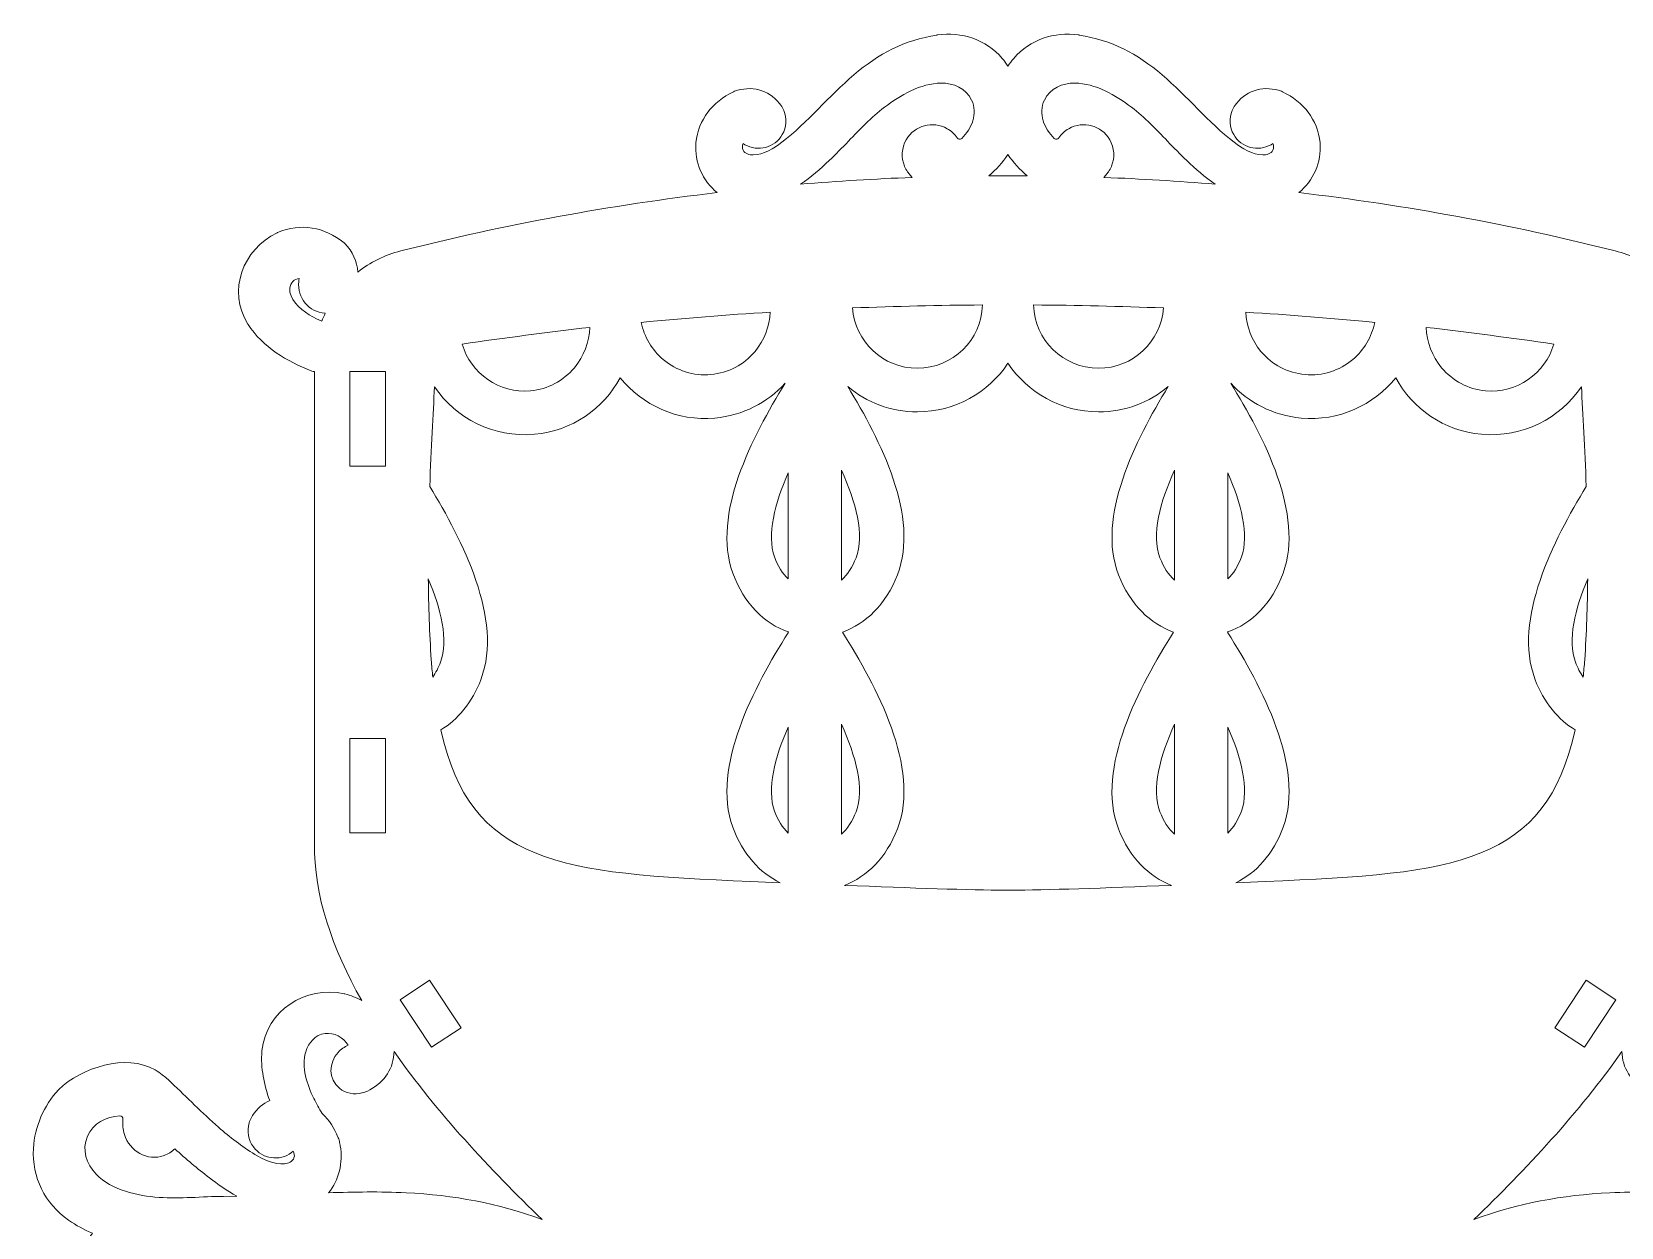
# Model space of a CAD drawing. Header units: millimetres. Extents: x -256 to 256, y -337 to 355.
# Drawn here: x -124.3 to 10.2, y -243.3 to -142.1 of the extents above; entities that cross this region are included whole.
import ezdxf

# ---------------------------------------------------------------- set-up
doc = ezdxf.new("R2010")
doc.units = ezdxf.units.MM
doc.header["$MEASUREMENT"] = 0
doc.layers.add('Camada 1', color=7, linetype='Continuous')

msp = doc.modelspace()

# ---------------------------------------------------------------- linework, layer by layer
at = {"layer": 'Camada 1', "color": 250, "lineweight": 20}
for points, knots in [([(-41.6668, -265.9497), (-38.797, -265.8491), (-35.9288, -265.6284), (-33.1201, -265.2261), (-33.1201, -265.2261), (-30.7147, -264.8814), (-28.5391, -264.4177), (-26.5063, -263.7295), (-26.5063, -263.7295), (-24.9945, -263.2178), (-23.5615, -262.5818), (-22.1715, -261.7785), (-22.1715, -261.7785), (-20.6314, -260.8884), (-19.1442, -259.7925), (-17.6606, -258.4321), (-17.6606, -258.4321), (-15.8901, -256.8085), (-14.2685, -255.0322), (-12.4906, -253.4116), (-12.4906, -253.4116), (-10.5875, -251.6771), (-8.6026, -250.2057), (-6.41, -248.9157), (-6.41, -248.9157), (-13.1071, -253.6612), (-17.4785, -261.473), (-17.4785, -270.3055), (-17.4785, -270.3055), (-17.4785, -284.7734), (-5.7491, -296.5027), (8.7192, -296.5027), (8.7192, -296.5027), (23.187, -296.5027), (34.9163, -284.7734), (34.9163, -270.3055), (34.9163, -270.3055), (34.9163, -257.9568), (26.371, -247.6051), (14.8723, -244.8367), (14.8723, -244.8367), (17.658, -244.9109), (20.4477, -245.0835), (23.227, -245.1497), (23.227, -245.1497), (25.0555, -245.1933), (30.9125, -244.9686), (32.3086, -245.98), (32.3086, -245.98), (32.6949, -246.4094), (32.9007, -246.9993), (32.6662, -247.5558), (32.6662, -247.5558), (32.4915, -247.9704), (32.1341, -248.2253), (31.7227, -248.3376), (31.7227, -248.3376), (31.7089, -248.1257), (31.6699, -247.9155), (31.6062, -247.7123), (31.6062, -247.7123), (31.218, -246.4727), (29.9385, -245.683), (28.6726, -246.1545), (28.6726, -246.1545), (27.9675, -246.4171), (27.4564, -247.0177), (27.241, -247.731), (27.241, -247.731), (27.1896, -247.8865), (27.1544, -248.0649), (27.1413, -248.2436), (27.1413, -248.2436), (27.1413, -248.2436), (27.1306, -248.4431), (27.1306, -248.4431), (27.1306, -248.4431), (27.0753, -250.0993), (27.8837, -251.4887), (29.4004, -252.1605), (29.4004, -252.1605), (29.4004, -252.1605), (29.4806, -252.1897), (29.4806, -252.1897), (29.4806, -252.1897), (31.6251, -252.8091), (33.5574, -252.4146), (35.1651, -250.8323), (35.1651, -250.8323), (35.1651, -250.8323), (35.1918, -250.8044), (35.1918, -250.8044), (35.1918, -250.8044), (36.9676, -248.8287), (37.293, -245.8956), (35.7914, -243.7617), (35.7914, -243.7617), (36.4925, -243.4644), (37.1662, -243.106), (37.7995, -242.6788), (37.7995, -242.6788), (37.7995, -242.6788), (37.8144, -242.6685), (37.8144, -242.6685), (37.8144, -242.6685), (39.8068, -241.2389), (40.9172, -239.0466), (40.7779, -236.5858), (40.7779, -236.5858), (40.6745, -234.7589), (39.9008, -232.9709), (38.6657, -231.624), (38.6657, -231.624), (38.6657, -231.624), (38.6372, -231.5949), (38.6372, -231.5949), (38.6372, -231.5949), (36.7016, -229.7421), (32.9548, -228.5409), (30.4792, -229.9484), (30.4792, -229.9484), (30.266, -230.0696), (30.0639, -230.2097), (29.8762, -230.3676), (29.8762, -230.3676), (29.6055, -230.561), (29.3547, -230.7812), (29.1303, -231.027), (29.1303, -231.027), (27.7747, -232.266), (26.5198, -233.5972), (25.1249, -234.7984), (25.1249, -234.7984), (24.1679, -235.6227), (23.1347, -236.4454), (22.0533, -237.1001), (22.0533, -237.1001), (21.3642, -237.5174), (20.3689, -237.9834), (19.5367, -237.8933), (19.5367, -237.8933), (19.214, -237.8583), (18.846, -237.7201), (18.7349, -237.3839), (18.7349, -237.3839), (18.6722, -237.1939), (18.7064, -237.0034), (18.7919, -236.8312), (18.7919, -236.8312), (18.7919, -236.8312), (18.9362, -236.947), (18.9362, -236.947), (18.9362, -236.947), (19.9625, -237.7055), (21.4111, -237.4882), (22.1696, -236.4619), (22.1696, -236.4619), (22.5989, -235.881), (22.732, -235.1322), (22.5293, -234.4389), (22.5293, -234.4389), (22.4888, -234.2843), (22.4207, -234.1198), (22.3321, -233.9664), (22.3321, -233.9664), (22.3321, -233.9664), (22.2388, -233.8125), (22.2388, -233.8125), (22.2388, -233.8125), (21.874, -233.2393), (21.3844, -232.7975), (20.7895, -232.5333), (20.7895, -232.5333), (21.2808, -231.1993), (21.555, -229.7871), (21.4503, -228.3603), (21.4503, -228.3603), (21.4503, -228.3603), (21.4487, -228.3421), (21.4487, -228.3421), (21.4487, -228.3421), (21.0925, -224.8786), (17.7865, -222.8283), (14.4773, -223.4942), (14.4773, -223.4942), (14.4773, -223.4942), (14.4377, -223.5036), (14.4377, -223.5036), (14.4377, -223.5036), (13.9305, -223.6403), (13.4497, -223.8287), (13.0049, -224.0772), (13.0049, -224.0772), (15.4995, -219.6602), (17.0689, -215.1427), (17.0003, -210.773), (17.0003, -210.773), (17.0003, -210.773), (17.0003, -170.837), (17.0003, -170.837), (17.0003, -170.837), (17.0745, -170.8365), (17.1496, -170.8222), (17.2241, -170.7939), (17.2241, -170.7939), (19.331, -169.9914), (21.366, -168.7706), (22.6258, -166.8485), (22.6258, -166.8485), (22.6258, -166.8485), (22.6356, -166.8329), (22.6356, -166.8329), (22.6356, -166.8329), (24.3888, -163.9794), (23.0588, -160.4974), (20.1715, -159.0972), (20.1715, -159.0972), (20.1715, -159.0972), (20.1378, -159.0821), (20.1378, -159.0821), (20.1378, -159.0821), (18.1153, -158.2437), (16.1994, -158.5948), (14.4941, -159.9434), (14.4941, -159.9434), (14.4941, -159.9434), (14.4338, -159.9977), (14.4338, -159.9977), (14.4338, -159.9977), (13.7806, -160.668), (13.3902, -161.51), (13.342, -162.4216), (13.342, -162.4216), (12.2943, -161.5926), (11.0609, -160.9712), (9.6946, -160.6257), (9.6946, -160.6257), (0.889, -158.3986), (-8.0568, -156.7504), (-17.0721, -155.6894), (-17.0721, -155.6894), (-15.8184, -154.7292), (-15.1606, -153.1058), (-15.256, -151.5217), (-15.256, -151.5217), (-15.256, -151.5217), (-15.2592, -151.4849), (-15.2592, -151.4849), (-15.2592, -151.4849), (-15.4995, -149.4679), (-16.6492, -148.0436), (-18.4512, -147.149), (-18.4512, -147.149), (-18.4512, -147.149), (-18.5209, -147.1196), (-18.5209, -147.1196), (-18.5209, -147.1196), (-19.9429, -146.616), (-21.3723, -146.9522), (-22.3388, -148.1455), (-22.3388, -148.1455), (-22.3388, -148.1455), (-22.4496, -148.2885), (-22.4496, -148.2885), (-22.4496, -148.2885), (-22.5546, -148.4308), (-22.6411, -148.5863), (-22.7051, -148.7512), (-22.7051, -148.7512), (-22.9783, -149.3992), (-22.9309, -150.1611), (-22.571, -150.7856), (-22.571, -150.7856), (-21.935, -151.8896), (-20.5179, -152.2711), (-19.4137, -151.6351), (-19.4137, -151.6351), (-19.4137, -151.6351), (-19.257, -151.5364), (-19.257, -151.5364), (-19.257, -151.5364), (-19.1918, -151.7172), (-19.1795, -151.9104), (-19.2633, -152.0919), (-19.2633, -152.0919), (-19.4119, -152.4133), (-19.7932, -152.5089), (-20.1178, -152.507), (-20.1178, -152.507), (-20.9547, -152.502), (-21.8907, -151.9257), (-22.528, -151.4329), (-22.528, -151.4329), (-24.7479, -149.716), (-26.5099, -147.542), (-28.6322, -145.7281), (-28.6322, -145.7281), (-30.7346, -143.9312), (-32.9015, -142.7906), (-35.6576, -142.3541), (-35.6576, -142.3541), (-35.6576, -142.3541), (-35.6753, -142.3515), (-35.6753, -142.3515), (-35.6753, -142.3515), (-37.7789, -142.0793), (-39.7862, -142.6989), (-41.1827, -144.338), (-41.1827, -144.338), (-41.3583, -144.5441), (-41.5197, -144.7611), (-41.6668, -144.9875), (-41.6668, -144.9875), (-41.8139, -144.7611), (-41.9753, -144.5441), (-42.1509, -144.338), (-42.1509, -144.338), (-43.5474, -142.6989), (-45.5547, -142.0793), (-47.6583, -142.3515), (-47.6583, -142.3515), (-47.6583, -142.3515), (-47.676, -142.3541), (-47.676, -142.3541), (-47.676, -142.3541), (-50.4321, -142.7906), (-52.599, -143.9312), (-54.7014, -145.7281), (-54.7014, -145.7281), (-56.8237, -147.542), (-58.5857, -149.716), (-60.8056, -151.4329), (-60.8056, -151.4329), (-61.4429, -151.9257), (-62.3789, -152.502), (-63.2158, -152.507), (-63.2158, -152.507), (-63.5404, -152.5089), (-63.9217, -152.4133), (-64.0703, -152.0919), (-64.0703, -152.0919), (-64.1541, -151.9104), (-64.1418, -151.7172), (-64.0766, -151.5364), (-64.0766, -151.5364), (-64.0766, -151.5364), (-63.9199, -151.6351), (-63.9199, -151.6351), (-63.9199, -151.6351), (-62.8157, -152.2711), (-61.3986, -151.8896), (-60.7626, -150.7856), (-60.7626, -150.7856), (-60.4027, -150.1611), (-60.3553, -149.3992), (-60.6285, -148.7512), (-60.6285, -148.7512), (-60.6925, -148.5863), (-60.779, -148.4308), (-60.884, -148.2885), (-60.884, -148.2885), (-60.884, -148.2885), (-60.9948, -148.1455), (-60.9948, -148.1455), (-60.9948, -148.1455), (-61.9613, -146.9522), (-63.3907, -146.616), (-64.8127, -147.1196), (-64.8127, -147.1196), (-64.8127, -147.1196), (-64.8824, -147.149), (-64.8824, -147.149), (-64.8824, -147.149), (-66.6844, -148.0436), (-67.8341, -149.4679), (-68.0744, -151.4849), (-68.0744, -151.4849), (-68.0744, -151.4849), (-68.0776, -151.5217), (-68.0776, -151.5217), (-68.0776, -151.5217), (-68.173, -153.1058), (-67.5152, -154.7292), (-66.2615, -155.6894), (-66.2615, -155.6894), (-75.2768, -156.7504), (-84.2226, -158.3986), (-93.0282, -160.6257), (-93.0282, -160.6257), (-94.3945, -160.9712), (-95.6279, -161.5926), (-96.6756, -162.4216), (-96.6756, -162.4216), (-96.7238, -161.51), (-97.1142, -160.668), (-97.7674, -159.9977), (-97.7674, -159.9977), (-97.7674, -159.9977), (-97.8277, -159.9434), (-97.8277, -159.9434), (-97.8277, -159.9434), (-99.533, -158.5948), (-101.4489, -158.2437), (-103.4714, -159.0821), (-103.4714, -159.0821), (-103.4714, -159.0821), (-103.5051, -159.0972), (-103.5051, -159.0972), (-103.5051, -159.0972), (-106.3924, -160.4974), (-107.7224, -163.9794), (-105.9692, -166.8329), (-105.9692, -166.8329), (-105.9692, -166.8329), (-105.9594, -166.8485), (-105.9594, -166.8485), (-105.9594, -166.8485), (-104.6996, -168.7706), (-102.6646, -169.9914), (-100.5577, -170.7939), (-100.5577, -170.7939), (-100.4832, -170.8222), (-100.4081, -170.8365), (-100.3339, -170.837), (-100.3339, -170.837), (-100.3339, -170.837), (-100.3339, -210.773), (-100.3339, -210.773), (-100.3339, -210.773), (-100.4025, -215.1427), (-98.8331, -219.6602), (-96.3385, -224.0772), (-96.3385, -224.0772), (-96.7833, -223.8287), (-97.2641, -223.6403), (-97.7713, -223.5036), (-97.7713, -223.5036), (-97.7713, -223.5036), (-97.8109, -223.4942), (-97.8109, -223.4942), (-97.8109, -223.4942), (-101.1201, -222.8283), (-104.4261, -224.8786), (-104.7823, -228.3421), (-104.7823, -228.3421), (-104.7823, -228.3421), (-104.7839, -228.3603), (-104.7839, -228.3603), (-104.7839, -228.3603), (-104.8886, -229.7871), (-104.6144, -231.1993), (-104.1231, -232.5333), (-104.1231, -232.5333), (-104.718, -232.7975), (-105.2076, -233.2393), (-105.5724, -233.8125), (-105.5724, -233.8125), (-105.5724, -233.8125), (-105.6657, -233.9664), (-105.6657, -233.9664), (-105.6657, -233.9664), (-105.7543, -234.1198), (-105.8224, -234.2843), (-105.8629, -234.4389), (-105.8629, -234.4389), (-106.0656, -235.1322), (-105.9325, -235.881), (-105.5032, -236.4619), (-105.5032, -236.4619), (-104.7447, -237.4882), (-103.2961, -237.7055), (-102.2698, -236.947), (-102.2698, -236.947), (-102.2698, -236.947), (-102.1255, -236.8312), (-102.1255, -236.8312), (-102.1255, -236.8312), (-102.04, -237.0034), (-102.0058, -237.1939), (-102.0685, -237.3839), (-102.0685, -237.3839), (-102.1796, -237.7201), (-102.5476, -237.8583), (-102.8703, -237.8933), (-102.8703, -237.8933), (-103.7025, -237.9834), (-104.6978, -237.5174), (-105.3869, -237.1001), (-105.3869, -237.1001), (-106.4683, -236.4454), (-107.5015, -235.6227), (-108.4585, -234.7984), (-108.4585, -234.7984), (-109.8534, -233.5972), (-111.1083, -232.266), (-112.4639, -231.027), (-112.4639, -231.027), (-112.6883, -230.7812), (-112.9391, -230.561), (-113.2098, -230.3676), (-113.2098, -230.3676), (-113.3975, -230.2097), (-113.5996, -230.0696), (-113.8128, -229.9484), (-113.8128, -229.9484), (-116.2884, -228.5409), (-120.0352, -229.7421), (-121.9708, -231.5949), (-121.9708, -231.5949), (-121.9708, -231.5949), (-121.9993, -231.624), (-121.9993, -231.624), (-121.9993, -231.624), (-123.2344, -232.9709), (-124.0081, -234.7589), (-124.1115, -236.5858), (-124.1115, -236.5858), (-124.2508, -239.0466), (-123.1404, -241.2389), (-121.148, -242.6685), (-121.148, -242.6685), (-121.148, -242.6685), (-121.1331, -242.6788), (-121.1331, -242.6788), (-121.1331, -242.6788), (-120.4998, -243.106), (-119.8261, -243.4644), (-119.125, -243.7617), (-119.125, -243.7617), (-120.6266, -245.8956), (-120.3012, -248.8287), (-118.5254, -250.8044), (-118.5254, -250.8044), (-118.5254, -250.8044), (-118.4987, -250.8323), (-118.4987, -250.8323), (-118.4987, -250.8323), (-116.891, -252.4146), (-114.9587, -252.8091), (-112.8142, -252.1897), (-112.8142, -252.1897), (-112.8142, -252.1897), (-112.734, -252.1605), (-112.734, -252.1605), (-112.734, -252.1605), (-111.2173, -251.4887), (-110.4089, -250.0993), (-110.4642, -248.4431), (-110.4642, -248.4431), (-110.4642, -248.4431), (-110.4749, -248.2436), (-110.4749, -248.2436), (-110.4749, -248.2436), (-110.488, -248.0649), (-110.5232, -247.8865), (-110.5746, -247.731), (-110.5746, -247.731), (-110.79, -247.0177), (-111.3011, -246.4171), (-112.0062, -246.1545), (-112.0062, -246.1545), (-113.2721, -245.683), (-114.5516, -246.4727), (-114.9398, -247.7123), (-114.9398, -247.7123), (-115.0035, -247.9155), (-115.0425, -248.1257), (-115.0563, -248.3376), (-115.0563, -248.3376), (-115.4677, -248.2253), (-115.8251, -247.9704), (-115.9998, -247.5558), (-115.9998, -247.5558), (-116.2343, -246.9993), (-116.0285, -246.4094), (-115.6422, -245.98), (-115.6422, -245.98), (-114.2461, -244.9686), (-108.3891, -245.1933), (-106.5606, -245.1497), (-106.5606, -245.1497), (-103.7813, -245.0835), (-100.9916, -244.9109), (-98.2059, -244.8367), (-98.2059, -244.8367), (-109.7046, -247.6051), (-118.2499, -257.9568), (-118.2499, -270.3055), (-118.2499, -270.3055), (-118.2499, -284.7734), (-106.5206, -296.5027), (-92.0528, -296.5027), (-92.0528, -296.5027), (-77.5845, -296.5027), (-65.8551, -284.7734), (-65.8551, -270.3055), (-65.8551, -270.3055), (-65.8551, -261.473), (-70.2265, -253.6612), (-76.9236, -248.9157), (-76.9236, -248.9157), (-74.731, -250.2057), (-72.7461, -251.6771), (-70.843, -253.4116), (-70.843, -253.4116), (-69.0651, -255.0322), (-67.4435, -256.8085), (-65.673, -258.4321), (-65.673, -258.4321), (-64.1894, -259.7925), (-62.7022, -260.8884), (-61.1621, -261.7785), (-61.1621, -261.7785), (-59.7721, -262.5818), (-58.3391, -263.2178), (-56.8273, -263.7295), (-56.8273, -263.7295), (-54.7945, -264.4177), (-52.6189, -264.8814), (-50.2135, -265.2261), (-50.2135, -265.2261), (-47.4048, -265.6284), (-44.5366, -265.8491), (-41.6668, -265.9497)], [0, 0, 0, 0, 0.00636943, 0.00636943, 0.00636943, 0.00636943, 0.01273885, 0.01273885, 0.01273885, 0.01273885, 0.01910828, 0.01910828, 0.01910828, 0.01910828, 0.02547771, 0.02547771, 0.02547771, 0.02547771, 0.03184713, 0.03184713, 0.03184713, 0.03184713, 0.03821656, 0.03821656, 0.03821656, 0.03821656, 0.04458599, 0.04458599, 0.04458599, 0.04458599, 0.05095541, 0.05095541, 0.05095541, 0.05095541, 0.05732484, 0.05732484, 0.05732484, 0.05732484, 0.06369427, 0.06369427, 0.06369427, 0.06369427, 0.07006369, 0.07006369, 0.07006369, 0.07006369, 0.07643312, 0.07643312, 0.07643312, 0.07643312, 0.08280255, 0.08280255, 0.08280255, 0.08280255, 0.08917197, 0.08917197, 0.08917197, 0.08917197, 0.0955414, 0.0955414, 0.0955414, 0.0955414, 0.10191083, 0.10191083, 0.10191083, 0.10191083, 0.10828025, 0.10828025, 0.10828025, 0.10828025, 0.11464968, 0.11464968, 0.11464968, 0.11464968, 0.12101911, 0.12101911, 0.12101911, 0.12101911, 0.12738854, 0.12738854, 0.12738854, 0.12738854, 0.13375796, 0.13375796, 0.13375796, 0.13375796, 0.14012739, 0.14012739, 0.14012739, 0.14012739, 0.14649682, 0.14649682, 0.14649682, 0.14649682, 0.15286624, 0.15286624, 0.15286624, 0.15286624, 0.15923567, 0.15923567, 0.15923567, 0.15923567, 0.1656051, 0.1656051, 0.1656051, 0.1656051, 0.17197452, 0.17197452, 0.17197452, 0.17197452, 0.17834395, 0.17834395, 0.17834395, 0.17834395, 0.18471338, 0.18471338, 0.18471338, 0.18471338, 0.1910828, 0.1910828, 0.1910828, 0.1910828, 0.19745223, 0.19745223, 0.19745223, 0.19745223, 0.20382166, 0.20382166, 0.20382166, 0.20382166, 0.21019108, 0.21019108, 0.21019108, 0.21019108, 0.21656051, 0.21656051, 0.21656051, 0.21656051, 0.22292994, 0.22292994, 0.22292994, 0.22292994, 0.22929936, 0.22929936, 0.22929936, 0.22929936, 0.23566879, 0.23566879, 0.23566879, 0.23566879, 0.24203822, 0.24203822, 0.24203822, 0.24203822, 0.24840764, 0.24840764, 0.24840764, 0.24840764, 0.25477707, 0.25477707, 0.25477707, 0.25477707, 0.2611465, 0.2611465, 0.2611465, 0.2611465, 0.26751592, 0.26751592, 0.26751592, 0.26751592, 0.27388535, 0.27388535, 0.27388535, 0.27388535, 0.28025478, 0.28025478, 0.28025478, 0.28025478, 0.2866242, 0.2866242, 0.2866242, 0.2866242, 0.29299363, 0.29299363, 0.29299363, 0.29299363, 0.29936306, 0.29936306, 0.29936306, 0.29936306, 0.30573248, 0.30573248, 0.30573248, 0.30573248, 0.31210191, 0.31210191, 0.31210191, 0.31210191, 0.31847134, 0.31847134, 0.31847134, 0.31847134, 0.32484076, 0.32484076, 0.32484076, 0.32484076, 0.33121019, 0.33121019, 0.33121019, 0.33121019, 0.33757962, 0.33757962, 0.33757962, 0.33757962, 0.34394904, 0.34394904, 0.34394904, 0.34394904, 0.35031847, 0.35031847, 0.35031847, 0.35031847, 0.3566879, 0.3566879, 0.3566879, 0.3566879, 0.36305732, 0.36305732, 0.36305732, 0.36305732, 0.36942675, 0.36942675, 0.36942675, 0.36942675, 0.37579618, 0.37579618, 0.37579618, 0.37579618, 0.38216561, 0.38216561, 0.38216561, 0.38216561, 0.38853503, 0.38853503, 0.38853503, 0.38853503, 0.39490446, 0.39490446, 0.39490446, 0.39490446, 0.40127389, 0.40127389, 0.40127389, 0.40127389, 0.40764331, 0.40764331, 0.40764331, 0.40764331, 0.41401274, 0.41401274, 0.41401274, 0.41401274, 0.42038217, 0.42038217, 0.42038217, 0.42038217, 0.42675159, 0.42675159, 0.42675159, 0.42675159, 0.43312102, 0.43312102, 0.43312102, 0.43312102, 0.43949045, 0.43949045, 0.43949045, 0.43949045, 0.44585987, 0.44585987, 0.44585987, 0.44585987, 0.4522293, 0.4522293, 0.4522293, 0.4522293, 0.45859873, 0.45859873, 0.45859873, 0.45859873, 0.46496815, 0.46496815, 0.46496815, 0.46496815, 0.47133758, 0.47133758, 0.47133758, 0.47133758, 0.47770701, 0.47770701, 0.47770701, 0.47770701, 0.48407643, 0.48407643, 0.48407643, 0.48407643, 0.49044586, 0.49044586, 0.49044586, 0.49044586, 0.49681529, 0.49681529, 0.49681529, 0.49681529, 0.50318471, 0.50318471, 0.50318471, 0.50318471, 0.50955414, 0.50955414, 0.50955414, 0.50955414, 0.51592357, 0.51592357, 0.51592357, 0.51592357, 0.52229299, 0.52229299, 0.52229299, 0.52229299, 0.52866242, 0.52866242, 0.52866242, 0.52866242, 0.53503185, 0.53503185, 0.53503185, 0.53503185, 0.54140127, 0.54140127, 0.54140127, 0.54140127, 0.5477707, 0.5477707, 0.5477707, 0.5477707, 0.55414013, 0.55414013, 0.55414013, 0.55414013, 0.56050955, 0.56050955, 0.56050955, 0.56050955, 0.56687898, 0.56687898, 0.56687898, 0.56687898, 0.57324841, 0.57324841, 0.57324841, 0.57324841, 0.57961783, 0.57961783, 0.57961783, 0.57961783, 0.58598726, 0.58598726, 0.58598726, 0.58598726, 0.59235669, 0.59235669, 0.59235669, 0.59235669, 0.59872611, 0.59872611, 0.59872611, 0.59872611, 0.60509554, 0.60509554, 0.60509554, 0.60509554, 0.61146497, 0.61146497, 0.61146497, 0.61146497, 0.61783439, 0.61783439, 0.61783439, 0.61783439, 0.62420382, 0.62420382, 0.62420382, 0.62420382, 0.63057325, 0.63057325, 0.63057325, 0.63057325, 0.63694268, 0.63694268, 0.63694268, 0.63694268, 0.6433121, 0.6433121, 0.6433121, 0.6433121, 0.64968153, 0.64968153, 0.64968153, 0.64968153, 0.65605096, 0.65605096, 0.65605096, 0.65605096, 0.66242038, 0.66242038, 0.66242038, 0.66242038, 0.66878981, 0.66878981, 0.66878981, 0.66878981, 0.67515924, 0.67515924, 0.67515924, 0.67515924, 0.68152866, 0.68152866, 0.68152866, 0.68152866, 0.68789809, 0.68789809, 0.68789809, 0.68789809, 0.69426752, 0.69426752, 0.69426752, 0.69426752, 0.70063694, 0.70063694, 0.70063694, 0.70063694, 0.70700637, 0.70700637, 0.70700637, 0.70700637, 0.7133758, 0.7133758, 0.7133758, 0.7133758, 0.71974522, 0.71974522, 0.71974522, 0.71974522, 0.72611465, 0.72611465, 0.72611465, 0.72611465, 0.73248408, 0.73248408, 0.73248408, 0.73248408, 0.7388535, 0.7388535, 0.7388535, 0.7388535, 0.74522293, 0.74522293, 0.74522293, 0.74522293, 0.75159236, 0.75159236, 0.75159236, 0.75159236, 0.75796178, 0.75796178, 0.75796178, 0.75796178, 0.76433121, 0.76433121, 0.76433121, 0.76433121, 0.77070064, 0.77070064, 0.77070064, 0.77070064, 0.77707006, 0.77707006, 0.77707006, 0.77707006, 0.78343949, 0.78343949, 0.78343949, 0.78343949, 0.78980892, 0.78980892, 0.78980892, 0.78980892, 0.79617834, 0.79617834, 0.79617834, 0.79617834, 0.80254777, 0.80254777, 0.80254777, 0.80254777, 0.8089172, 0.8089172, 0.8089172, 0.8089172, 0.81528662, 0.81528662, 0.81528662, 0.81528662, 0.82165605, 0.82165605, 0.82165605, 0.82165605, 0.82802548, 0.82802548, 0.82802548, 0.82802548, 0.8343949, 0.8343949, 0.8343949, 0.8343949, 0.84076433, 0.84076433, 0.84076433, 0.84076433, 0.84713376, 0.84713376, 0.84713376, 0.84713376, 0.85350318, 0.85350318, 0.85350318, 0.85350318, 0.85987261, 0.85987261, 0.85987261, 0.85987261, 0.86624204, 0.86624204, 0.86624204, 0.86624204, 0.87261146, 0.87261146, 0.87261146, 0.87261146, 0.87898089, 0.87898089, 0.87898089, 0.87898089, 0.88535032, 0.88535032, 0.88535032, 0.88535032, 0.89171975, 0.89171975, 0.89171975, 0.89171975, 0.89808917, 0.89808917, 0.89808917, 0.89808917, 0.9044586, 0.9044586, 0.9044586, 0.9044586, 0.91082803, 0.91082803, 0.91082803, 0.91082803, 0.91719745, 0.91719745, 0.91719745, 0.91719745, 0.92356688, 0.92356688, 0.92356688, 0.92356688, 0.92993631, 0.92993631, 0.92993631, 0.92993631, 0.93630573, 0.93630573, 0.93630573, 0.93630573, 0.94267516, 0.94267516, 0.94267516, 0.94267516, 0.94904459, 0.94904459, 0.94904459, 0.94904459, 0.95541401, 0.95541401, 0.95541401, 0.95541401, 0.96178344, 0.96178344, 0.96178344, 0.96178344, 0.96815287, 0.96815287, 0.96815287, 0.96815287, 0.97452229, 0.97452229, 0.97452229, 0.97452229, 0.98089172, 0.98089172, 0.98089172, 0.98089172, 0.98726115, 0.98726115, 0.98726115, 0.98726115, 1, 1, 1, 1]), ([(-59.2071, -154.9805), (-56.0649, -154.7185), (-52.9167, -154.5279), (-49.7652, -154.4085), (-49.7652, -154.4085), (-49.8449, -154.3232), (-49.9217, -154.235), (-49.9952, -154.1441), (-49.9952, -154.1441), (-49.9952, -154.1441), (-50.1559, -153.9375), (-50.1559, -153.9375), (-50.1559, -153.9375), (-50.2618, -153.7941), (-50.3491, -153.6374), (-50.4138, -153.4712), (-50.4138, -153.4712), (-50.4138, -153.4712), (-50.4198, -153.4562), (-50.4198, -153.4562), (-50.4198, -153.4562), (-50.7231, -152.7367), (-50.6708, -151.8986), (-50.2766, -151.2141), (-50.2766, -151.2141), (-49.5793, -150.0033), (-48.0212, -149.5841), (-46.8105, -150.2815), (-46.8105, -150.2815), (-46.4723, -150.4764), (-46.1838, -150.7451), (-45.9672, -151.07), (-45.9672, -151.07), (-45.9207, -151.1397), (-45.8679, -151.1719), (-45.7847, -151.1808), (-45.7847, -151.1808), (-45.7018, -151.1897), (-45.643, -151.1695), (-45.583, -151.1115), (-45.583, -151.1115), (-44.721, -150.2779), (-44.2099, -149.0126), (-44.7421, -147.861), (-44.7421, -147.861), (-45.2111, -146.8461), (-46.2711, -146.4164), (-47.3395, -146.4228), (-47.3395, -146.4228), (-49.0449, -146.433), (-50.8036, -147.4569), (-52.1171, -148.4727), (-52.1171, -148.4727), (-53.2498, -149.3488), (-54.1896, -150.3113), (-55.1715, -151.344), (-55.1715, -151.344), (-55.6977, -151.8974), (-56.2252, -152.4461), (-56.7842, -152.9669), (-56.7842, -152.9669), (-57.5179, -153.6951), (-58.3281, -154.393), (-59.2071, -154.9805)], [0, 0, 0, 0, 0.05882353, 0.05882353, 0.05882353, 0.05882353, 0.11764706, 0.11764706, 0.11764706, 0.11764706, 0.17647059, 0.17647059, 0.17647059, 0.17647059, 0.23529412, 0.23529412, 0.23529412, 0.23529412, 0.29411765, 0.29411765, 0.29411765, 0.29411765, 0.35294118, 0.35294118, 0.35294118, 0.35294118, 0.41176471, 0.41176471, 0.41176471, 0.41176471, 0.47058824, 0.47058824, 0.47058824, 0.47058824, 0.52941176, 0.52941176, 0.52941176, 0.52941176, 0.58823529, 0.58823529, 0.58823529, 0.58823529, 0.64705882, 0.64705882, 0.64705882, 0.64705882, 0.70588235, 0.70588235, 0.70588235, 0.70588235, 0.76470588, 0.76470588, 0.76470588, 0.76470588, 0.82352941, 0.82352941, 0.82352941, 0.82352941, 0.88235294, 0.88235294, 0.88235294, 0.88235294, 1, 1, 1, 1]), ([(-24.1265, -154.9805), (-27.2687, -154.7185), (-30.4169, -154.5279), (-33.5684, -154.4085), (-33.5684, -154.4085), (-33.4887, -154.3232), (-33.4119, -154.235), (-33.3384, -154.1441), (-33.3384, -154.1441), (-33.3384, -154.1441), (-33.1777, -153.9375), (-33.1777, -153.9375), (-33.1777, -153.9375), (-33.0718, -153.7941), (-32.9845, -153.6374), (-32.9198, -153.4712), (-32.9198, -153.4712), (-32.9198, -153.4712), (-32.9138, -153.4562), (-32.9138, -153.4562), (-32.9138, -153.4562), (-32.6105, -152.7367), (-32.6628, -151.8986), (-33.057, -151.2141), (-33.057, -151.2141), (-33.7543, -150.0033), (-35.3124, -149.5841), (-36.5231, -150.2815), (-36.5231, -150.2815), (-36.8613, -150.4764), (-37.1498, -150.7451), (-37.3664, -151.07), (-37.3664, -151.07), (-37.4129, -151.1397), (-37.4657, -151.1719), (-37.5489, -151.1808), (-37.5489, -151.1808), (-37.6318, -151.1897), (-37.6906, -151.1695), (-37.7506, -151.1115), (-37.7506, -151.1115), (-38.6126, -150.2779), (-39.1237, -149.0126), (-38.5915, -147.861), (-38.5915, -147.861), (-38.1225, -146.8461), (-37.0625, -146.4164), (-35.9941, -146.4228), (-35.9941, -146.4228), (-34.2887, -146.433), (-32.53, -147.4569), (-31.2165, -148.4727), (-31.2165, -148.4727), (-30.0838, -149.3488), (-29.144, -150.3113), (-28.1621, -151.344), (-28.1621, -151.344), (-27.6359, -151.8974), (-27.1084, -152.4461), (-26.5494, -152.9669), (-26.5494, -152.9669), (-25.8157, -153.6951), (-25.0055, -154.393), (-24.1265, -154.9805)], [0, 0, 0, 0, 0.05882353, 0.05882353, 0.05882353, 0.05882353, 0.11764706, 0.11764706, 0.11764706, 0.11764706, 0.17647059, 0.17647059, 0.17647059, 0.17647059, 0.23529412, 0.23529412, 0.23529412, 0.23529412, 0.29411765, 0.29411765, 0.29411765, 0.29411765, 0.35294118, 0.35294118, 0.35294118, 0.35294118, 0.41176471, 0.41176471, 0.41176471, 0.41176471, 0.47058824, 0.47058824, 0.47058824, 0.47058824, 0.52941176, 0.52941176, 0.52941176, 0.52941176, 0.58823529, 0.58823529, 0.58823529, 0.58823529, 0.64705882, 0.64705882, 0.64705882, 0.64705882, 0.70588235, 0.70588235, 0.70588235, 0.70588235, 0.76470588, 0.76470588, 0.76470588, 0.76470588, 0.82352941, 0.82352941, 0.82352941, 0.82352941, 0.88235294, 0.88235294, 0.88235294, 0.88235294, 1, 1, 1, 1]), ([(-41.6668, -152.456), (-41.2296, -153.1455), (-40.6811, -153.7444), (-40.0402, -154.2635), (-40.0402, -154.2635), (-40.0402, -154.2635), (-41.4458, -154.2587), (-41.4458, -154.2587), (-41.4458, -154.2587), (-41.4458, -154.2587), (-41.6668, -154.2593), (-41.6668, -154.2593), (-41.6668, -154.2593), (-41.6668, -154.2593), (-41.8878, -154.2587), (-41.8878, -154.2587), (-41.8878, -154.2587), (-41.8878, -154.2587), (-43.2934, -154.2635), (-43.2934, -154.2635), (-43.2934, -154.2635), (-42.6525, -153.7444), (-42.104, -153.1455), (-41.6668, -152.456)], [0, 0, 0, 0, 0.14285714, 0.14285714, 0.14285714, 0.14285714, 0.28571429, 0.28571429, 0.28571429, 0.28571429, 0.42857143, 0.42857143, 0.42857143, 0.42857143, 0.57142857, 0.57142857, 0.57142857, 0.57142857, 0.71428571, 0.71428571, 0.71428571, 0.71428571, 1, 1, 1, 1]), ([(-99.7135, -166.5821), (-99.6244, -166.3454), (-99.5263, -166.113), (-99.4196, -165.8853), (-99.4196, -165.8853), (-99.4196, -165.8853), (-99.43, -165.885), (-99.43, -165.885), (-99.43, -165.885), (-100.8296, -165.8442), (-101.784, -164.5812), (-101.6723, -163.2265), (-101.6723, -163.2265), (-101.6648, -163.1349), (-101.6527, -163.044), (-101.6362, -162.954), (-101.6362, -162.954), (-101.8284, -162.9831), (-102.0099, -163.0639), (-102.1581, -163.2124), (-102.1581, -163.2124), (-102.485, -163.5401), (-102.4798, -164.0231), (-102.3214, -164.4307), (-102.3214, -164.4307), (-101.9781, -165.3148), (-100.9636, -165.9814), (-100.1516, -166.3779), (-100.1516, -166.3779), (-100.1516, -166.3779), (-99.7135, -166.5821), (-99.7135, -166.5821)], [0, 0, 0, 0, 0.11111111, 0.11111111, 0.11111111, 0.11111111, 0.22222222, 0.22222222, 0.22222222, 0.22222222, 0.33333333, 0.33333333, 0.33333333, 0.33333333, 0.44444444, 0.44444444, 0.44444444, 0.44444444, 0.55555556, 0.55555556, 0.55555556, 0.55555556, 0.66666667, 0.66666667, 0.66666667, 0.66666667, 0.77777778, 0.77777778, 0.77777778, 0.77777778, 1, 1, 1, 1]), ([(-49.3288, -170.5568), (-46.3401, -170.5568), (-43.9085, -168.1738), (-43.83, -165.2041), (-43.83, -165.2041), (-47.4933, -165.2262), (-51.1556, -165.3104), (-54.8161, -165.4579), (-54.8161, -165.4579), (-54.6144, -168.3037), (-52.2349, -170.5568), (-49.3288, -170.5568)], [0, 0, 0, 0, 0.25, 0.25, 0.25, 0.25, 0.5, 0.5, 0.5, 0.5, 1, 1, 1, 1]), ([(-34.0048, -170.5568), (-36.9935, -170.5568), (-39.4251, -168.1738), (-39.5036, -165.2041), (-39.5036, -165.2041), (-35.8403, -165.2262), (-32.178, -165.3104), (-28.5175, -165.4579), (-28.5175, -165.4579), (-28.7192, -168.3037), (-31.0987, -170.5568), (-34.0048, -170.5568)], [0, 0, 0, 0, 0.25, 0.25, 0.25, 0.25, 0.5, 0.5, 0.5, 0.5, 1, 1, 1, 1]), ([(-70.8255, -169.8293), (-69.7001, -170.7725), (-68.26, -171.2243), (-66.7972, -171.0925), (-66.7972, -171.0925), (-65.3385, -170.9611), (-64.0058, -170.2627), (-63.0676, -169.1386), (-63.0676, -169.1386), (-62.2794, -168.1945), (-61.8358, -167.0288), (-61.7928, -165.814), (-61.7928, -165.814), (-65.4294, -166.0394), (-69.0621, -166.3268), (-72.6886, -166.677), (-72.6886, -166.677), (-72.4483, -167.9066), (-71.7967, -169.0153), (-70.8255, -169.8293)], [0, 0, 0, 0, 0.16666667, 0.16666667, 0.16666667, 0.16666667, 0.33333333, 0.33333333, 0.33333333, 0.33333333, 0.5, 0.5, 0.5, 0.5, 0.66666667, 0.66666667, 0.66666667, 0.66666667, 1, 1, 1, 1]), ([(-12.5081, -169.8293), (-13.6335, -170.7725), (-15.0736, -171.2243), (-16.5364, -171.0925), (-16.5364, -171.0925), (-17.9951, -170.9611), (-19.3278, -170.2627), (-20.266, -169.1386), (-20.266, -169.1386), (-21.0542, -168.1945), (-21.4978, -167.0288), (-21.5408, -165.814), (-21.5408, -165.814), (-17.9042, -166.0394), (-14.2715, -166.3268), (-10.645, -166.677), (-10.645, -166.677), (-10.8853, -167.9066), (-11.5369, -169.0153), (-12.5081, -169.8293)], [0, 0, 0, 0, 0.16666667, 0.16666667, 0.16666667, 0.16666667, 0.33333333, 0.33333333, 0.33333333, 0.33333333, 0.5, 0.5, 0.5, 0.5, 0.66666667, 0.66666667, 0.66666667, 0.66666667, 1, 1, 1, 1]), ([(-78.351, -170.5103), (-77.544, -169.5452), (-77.0828, -168.345), (-77.0468, -167.0996), (-77.0468, -167.0996), (-80.6502, -167.5248), (-84.2495, -167.9879), (-87.8397, -168.5132), (-87.8397, -168.5132), (-87.1219, -171.0082), (-84.7006, -172.7059), (-82.0593, -172.4679), (-82.0593, -172.4679), (-80.6055, -172.337), (-79.2854, -171.6275), (-78.351, -170.5103)], [0, 0, 0, 0, 0.2, 0.2, 0.2, 0.2, 0.4, 0.4, 0.4, 0.4, 0.6, 0.6, 0.6, 0.6, 1, 1, 1, 1]), ([(-4.9826, -170.5103), (-5.7896, -169.5452), (-6.2508, -168.345), (-6.2868, -167.0996), (-6.2868, -167.0996), (-2.6834, -167.5248), (0.9159, -167.9879), (4.5061, -168.5132), (4.5061, -168.5132), (3.7883, -171.0082), (1.367, -172.7059), (-1.2743, -172.4679), (-1.2743, -172.4679), (-2.7281, -172.337), (-4.0482, -171.6275), (-4.9826, -170.5103)], [0, 0, 0, 0, 0.2, 0.2, 0.2, 0.2, 0.4, 0.4, 0.4, 0.4, 0.6, 0.6, 0.6, 0.6, 1, 1, 1, 1]), ([(-27.8474, -214.3264), (-33.4985, -214.5515), (-38.517, -214.7283), (-41.4458, -214.7283), (-41.4458, -214.7283), (-41.4458, -214.7283), (-41.6668, -214.7283), (-41.6668, -214.7283), (-41.6668, -214.7283), (-41.6668, -214.7283), (-41.8878, -214.7283), (-41.8878, -214.7283), (-41.8878, -214.7283), (-44.8166, -214.7283), (-49.8351, -214.5515), (-55.4862, -214.3264), (-55.4862, -214.3264), (-53.6148, -213.5933), (-51.9557, -211.9988), (-51.0123, -209.5361), (-51.0123, -209.5361), (-49.0391, -204.3857), (-52.8191, -197.445), (-55.6734, -192.8906), (-55.6734, -192.8906), (-53.7258, -192.192), (-51.9872, -190.5745), (-51.0123, -188.03), (-51.0123, -188.03), (-49.1418, -183.1476), (-52.4414, -176.6565), (-55.2212, -172.1143), (-55.2212, -172.1143), (-53.6258, -173.4477), (-51.5709, -174.2503), (-49.3288, -174.2503), (-49.3288, -174.2503), (-46.1307, -174.2503), (-43.314, -172.6174), (-41.6668, -170.14), (-41.6668, -170.14), (-40.0196, -172.6174), (-37.2029, -174.2503), (-34.0048, -174.2503), (-34.0048, -174.2503), (-31.7627, -174.2503), (-29.7078, -173.4477), (-28.1124, -172.1143), (-28.1124, -172.1143), (-30.8922, -176.6565), (-34.1918, -183.1476), (-32.3213, -188.03), (-32.3213, -188.03), (-31.3464, -190.5745), (-29.6078, -192.192), (-27.6602, -192.8906), (-27.6602, -192.8906), (-30.5145, -197.445), (-34.2945, -204.3857), (-32.3213, -209.5361), (-32.3213, -209.5361), (-31.3779, -211.9988), (-29.7188, -213.5933), (-27.8474, -214.3264)], [0, 0, 0, 0, 0.05882353, 0.05882353, 0.05882353, 0.05882353, 0.11764706, 0.11764706, 0.11764706, 0.11764706, 0.17647059, 0.17647059, 0.17647059, 0.17647059, 0.23529412, 0.23529412, 0.23529412, 0.23529412, 0.29411765, 0.29411765, 0.29411765, 0.29411765, 0.35294118, 0.35294118, 0.35294118, 0.35294118, 0.41176471, 0.41176471, 0.41176471, 0.41176471, 0.47058824, 0.47058824, 0.47058824, 0.47058824, 0.52941176, 0.52941176, 0.52941176, 0.52941176, 0.58823529, 0.58823529, 0.58823529, 0.58823529, 0.64705882, 0.64705882, 0.64705882, 0.64705882, 0.70588235, 0.70588235, 0.70588235, 0.70588235, 0.76470588, 0.76470588, 0.76470588, 0.76470588, 0.82352941, 0.82352941, 0.82352941, 0.82352941, 0.88235294, 0.88235294, 0.88235294, 0.88235294, 1, 1, 1, 1]), ([(-94.3339, -178.837), (-94.3339, -178.837), (-94.3339, -170.837), (-94.3339, -170.837), (-94.3339, -170.837), (-94.3339, -170.837), (-97.3339, -170.837), (-97.3339, -170.837), (-97.3339, -170.837), (-97.3339, -170.837), (-97.3339, -178.837), (-97.3339, -178.837), (-97.3339, -178.837), (-97.3339, -178.837), (-94.3339, -178.837), (-94.3339, -178.837)], [0, 0, 0, 0, 0.2, 0.2, 0.2, 0.2, 0.4, 0.4, 0.4, 0.4, 0.6, 0.6, 0.6, 0.6, 1, 1, 1, 1]), ([(-63.4113, -214.0027), (-63.4113, -214.0027), (-60.9386, -214.1044), (-60.9386, -214.1044), (-60.9386, -214.1044), (-62.6382, -213.2776), (-64.1096, -211.7092), (-64.9461, -209.406), (-64.9461, -209.406), (-66.8014, -204.2981), (-63.0986, -197.4652), (-60.2684, -192.9416), (-60.2684, -192.9416), (-60.2684, -192.9416), (-60.2379, -192.8929), (-60.2379, -192.8929), (-60.2379, -192.8929), (-60.2379, -192.8929), (-60.2684, -192.882), (-60.2684, -192.882), (-60.2684, -192.882), (-62.2469, -192.1647), (-64.0014, -190.5011), (-64.9461, -187.8998), (-64.9461, -187.8998), (-66.7492, -182.9355), (-63.3021, -176.342), (-60.5089, -171.8222), (-60.5089, -171.8222), (-62.0029, -173.455), (-64.0878, -174.5568), (-66.4656, -174.7711), (-66.4656, -174.7711), (-69.6504, -175.058), (-72.6022, -173.6849), (-74.4653, -171.3645), (-74.4653, -171.3645), (-75.8833, -173.9801), (-78.5424, -175.8595), (-81.7277, -176.1465), (-81.7277, -176.1465), (-85.183, -176.4578), (-88.3641, -174.8151), (-90.1779, -172.1302), (-90.1779, -172.1302), (-90.2997, -174.4243), (-90.4679, -177.3424), (-90.5823, -180.5568), (-90.5823, -180.5568), (-87.8251, -185.1111), (-84.3641, -191.8344), (-86.2423, -196.8561), (-86.2423, -196.8561), (-86.9979, -198.8762), (-88.2235, -200.3121), (-89.648, -201.1675), (-89.648, -201.1675), (-87.1496, -212.4847), (-79.6309, -213.338), (-63.4113, -214.0027)], [0, 0, 0, 0, 0.0625, 0.0625, 0.0625, 0.0625, 0.125, 0.125, 0.125, 0.125, 0.1875, 0.1875, 0.1875, 0.1875, 0.25, 0.25, 0.25, 0.25, 0.3125, 0.3125, 0.3125, 0.3125, 0.375, 0.375, 0.375, 0.375, 0.4375, 0.4375, 0.4375, 0.4375, 0.5, 0.5, 0.5, 0.5, 0.5625, 0.5625, 0.5625, 0.5625, 0.625, 0.625, 0.625, 0.625, 0.6875, 0.6875, 0.6875, 0.6875, 0.75, 0.75, 0.75, 0.75, 0.8125, 0.8125, 0.8125, 0.8125, 0.875, 0.875, 0.875, 0.875, 1, 1, 1, 1]), ([(-19.9223, -214.0027), (-19.9223, -214.0027), (-22.395, -214.1044), (-22.395, -214.1044), (-22.395, -214.1044), (-20.6954, -213.2776), (-19.224, -211.7092), (-18.3875, -209.406), (-18.3875, -209.406), (-16.5322, -204.2981), (-20.235, -197.4652), (-23.0652, -192.9416), (-23.0652, -192.9416), (-23.0652, -192.9416), (-23.0957, -192.8929), (-23.0957, -192.8929), (-23.0957, -192.8929), (-23.0957, -192.8929), (-23.0652, -192.882), (-23.0652, -192.882), (-23.0652, -192.882), (-21.0867, -192.1647), (-19.3322, -190.5011), (-18.3875, -187.8998), (-18.3875, -187.8998), (-16.5844, -182.9355), (-20.0315, -176.342), (-22.8247, -171.8222), (-22.8247, -171.8222), (-21.3307, -173.455), (-19.2458, -174.5568), (-16.868, -174.7711), (-16.868, -174.7711), (-13.6832, -175.058), (-10.7314, -173.6849), (-8.8683, -171.3645), (-8.8683, -171.3645), (-7.4503, -173.9801), (-4.7912, -175.8595), (-1.6059, -176.1465), (-1.6059, -176.1465), (1.8494, -176.4578), (5.0305, -174.8151), (6.8443, -172.1302), (6.8443, -172.1302), (6.9661, -174.4243), (7.1343, -177.3424), (7.2487, -180.5568), (7.2487, -180.5568), (4.4915, -185.1111), (1.0305, -191.8344), (2.9087, -196.8561), (2.9087, -196.8561), (3.6643, -198.8762), (4.8899, -200.3121), (6.3144, -201.1675), (6.3144, -201.1675), (3.816, -212.4847), (-3.7027, -213.338), (-19.9223, -214.0027)], [0, 0, 0, 0, 0.0625, 0.0625, 0.0625, 0.0625, 0.125, 0.125, 0.125, 0.125, 0.1875, 0.1875, 0.1875, 0.1875, 0.25, 0.25, 0.25, 0.25, 0.3125, 0.3125, 0.3125, 0.3125, 0.375, 0.375, 0.375, 0.375, 0.4375, 0.4375, 0.4375, 0.4375, 0.5, 0.5, 0.5, 0.5, 0.5625, 0.5625, 0.5625, 0.5625, 0.625, 0.625, 0.625, 0.625, 0.6875, 0.6875, 0.6875, 0.6875, 0.75, 0.75, 0.75, 0.75, 0.8125, 0.8125, 0.8125, 0.8125, 0.875, 0.875, 0.875, 0.875, 1, 1, 1, 1]), ([(-61.4141, -186.5331), (-61.1311, -187.3122), (-60.7337, -187.9335), (-60.2684, -188.3956), (-60.2684, -188.3956), (-60.2684, -188.3956), (-60.2684, -179.4178), (-60.2684, -179.4178), (-60.2684, -179.4178), (-61.3927, -182.0036), (-62.0939, -184.6611), (-61.4141, -186.5331)], [0, 0, 0, 0, 0.25, 0.25, 0.25, 0.25, 0.5, 0.5, 0.5, 0.5, 1, 1, 1, 1]), ([(-55.7417, -179.1894), (-55.7417, -179.1894), (-55.7417, -188.4823), (-55.7417, -188.4823), (-55.7417, -188.4823), (-55.2507, -188.0255), (-54.8265, -187.3978), (-54.5203, -186.5981), (-54.5203, -186.5981), (-53.7799, -184.6656), (-54.5474, -181.8739), (-55.7417, -179.1894)], [0, 0, 0, 0, 0.25, 0.25, 0.25, 0.25, 0.5, 0.5, 0.5, 0.5, 1, 1, 1, 1]), ([(-27.5919, -179.1894), (-27.5919, -179.1894), (-27.5919, -188.4823), (-27.5919, -188.4823), (-27.5919, -188.4823), (-28.0829, -188.0255), (-28.5071, -187.3978), (-28.8133, -186.5981), (-28.8133, -186.5981), (-29.5537, -184.6656), (-28.7862, -181.8739), (-27.5919, -179.1894)], [0, 0, 0, 0, 0.25, 0.25, 0.25, 0.25, 0.5, 0.5, 0.5, 0.5, 1, 1, 1, 1]), ([(-21.9195, -186.5331), (-22.2025, -187.3122), (-22.5999, -187.9335), (-23.0652, -188.3956), (-23.0652, -188.3956), (-23.0652, -188.3956), (-23.0652, -179.4178), (-23.0652, -179.4178), (-23.0652, -179.4178), (-21.9409, -182.0036), (-21.2397, -184.6611), (-21.9195, -186.5331)], [0, 0, 0, 0, 0.25, 0.25, 0.25, 0.25, 0.5, 0.5, 0.5, 0.5, 1, 1, 1, 1]), ([(-90.33, -196.6939), (-90.0739, -196.3343), (-89.8492, -195.9111), (-89.6671, -195.4242), (-89.6671, -195.4242), (-88.9766, -193.5778), (-89.6298, -190.9472), (-90.7063, -188.375), (-90.7063, -188.375), (-90.6884, -190.6764), (-90.6133, -192.997), (-90.4525, -195.2414), (-90.4525, -195.2414), (-90.4169, -195.7391), (-90.3759, -196.2232), (-90.33, -196.6939)], [0, 0, 0, 0, 0.2, 0.2, 0.2, 0.2, 0.4, 0.4, 0.4, 0.4, 0.6, 0.6, 0.6, 0.6, 1, 1, 1, 1]), ([(6.9964, -196.6939), (6.7403, -196.3343), (6.5156, -195.9111), (6.3335, -195.4242), (6.3335, -195.4242), (5.643, -193.5778), (6.2962, -190.9472), (7.3727, -188.375), (7.3727, -188.375), (7.3548, -190.6764), (7.2797, -192.997), (7.1189, -195.2414), (7.1189, -195.2414), (7.0833, -195.7391), (7.0423, -196.2232), (6.9964, -196.6939)], [0, 0, 0, 0, 0.2, 0.2, 0.2, 0.2, 0.4, 0.4, 0.4, 0.4, 0.6, 0.6, 0.6, 0.6, 1, 1, 1, 1]), ([(-61.4141, -208.0393), (-61.1311, -208.8184), (-60.7337, -209.4397), (-60.2684, -209.9017), (-60.2684, -209.9017), (-60.2684, -209.9017), (-60.2684, -200.9239), (-60.2684, -200.9239), (-60.2684, -200.9239), (-61.3927, -203.5098), (-62.0939, -206.1673), (-61.4141, -208.0393)], [0, 0, 0, 0, 0.25, 0.25, 0.25, 0.25, 0.5, 0.5, 0.5, 0.5, 1, 1, 1, 1]), ([(-55.7417, -200.6955), (-55.7417, -200.6955), (-55.7417, -209.9884), (-55.7417, -209.9884), (-55.7417, -209.9884), (-55.2507, -209.5316), (-54.8265, -208.9039), (-54.5203, -208.1043), (-54.5203, -208.1043), (-53.7799, -206.1718), (-54.5474, -203.3801), (-55.7417, -200.6955)], [0, 0, 0, 0, 0.25, 0.25, 0.25, 0.25, 0.5, 0.5, 0.5, 0.5, 1, 1, 1, 1]), ([(-27.5919, -200.6955), (-27.5919, -200.6955), (-27.5919, -209.9884), (-27.5919, -209.9884), (-27.5919, -209.9884), (-28.0829, -209.5316), (-28.5071, -208.9039), (-28.8133, -208.1043), (-28.8133, -208.1043), (-29.5537, -206.1718), (-28.7862, -203.3801), (-27.5919, -200.6955)], [0, 0, 0, 0, 0.25, 0.25, 0.25, 0.25, 0.5, 0.5, 0.5, 0.5, 1, 1, 1, 1]), ([(-21.9195, -208.0393), (-22.2025, -208.8184), (-22.5999, -209.4397), (-23.0652, -209.9017), (-23.0652, -209.9017), (-23.0652, -209.9017), (-23.0652, -200.9239), (-23.0652, -200.9239), (-23.0652, -200.9239), (-21.9409, -203.5098), (-21.2397, -206.1673), (-21.9195, -208.0393)], [0, 0, 0, 0, 0.25, 0.25, 0.25, 0.25, 0.5, 0.5, 0.5, 0.5, 1, 1, 1, 1]), ([(-97.3339, -209.8915), (-97.3339, -209.8915), (-94.3339, -209.8915), (-94.3339, -209.8915), (-94.3339, -209.8915), (-94.3339, -209.8915), (-94.3339, -201.8915), (-94.3339, -201.8915), (-94.3339, -201.8915), (-94.3339, -201.8915), (-97.3339, -201.8915), (-97.3339, -201.8915), (-97.3339, -201.8915), (-97.3339, -201.8915), (-97.3339, -209.8915), (-97.3339, -209.8915)], [0, 0, 0, 0, 0.2, 0.2, 0.2, 0.2, 0.4, 0.4, 0.4, 0.4, 0.6, 0.6, 0.6, 0.6, 1, 1, 1, 1]), ([(-87.9356, -226.3753), (-87.9356, -226.3753), (-90.592, -222.3514), (-90.592, -222.3514), (-90.592, -222.3514), (-90.592, -222.3514), (-93.0957, -224.0043), (-93.0957, -224.0043), (-93.0957, -224.0043), (-93.0957, -224.0043), (-90.4392, -228.0282), (-90.4392, -228.0282), (-90.4392, -228.0282), (-90.4392, -228.0282), (-87.9356, -226.3753), (-87.9356, -226.3753)], [0, 0, 0, 0, 0.2, 0.2, 0.2, 0.2, 0.4, 0.4, 0.4, 0.4, 0.6, 0.6, 0.6, 0.6, 1, 1, 1, 1]), ([(4.602, -226.3753), (4.602, -226.3753), (7.2584, -222.3514), (7.2584, -222.3514), (7.2584, -222.3514), (7.2584, -222.3514), (9.7621, -224.0043), (9.7621, -224.0043), (9.7621, -224.0043), (9.7621, -224.0043), (7.1056, -228.0282), (7.1056, -228.0282), (7.1056, -228.0282), (7.1056, -228.0282), (4.602, -226.3753), (4.602, -226.3753)], [0, 0, 0, 0, 0.2, 0.2, 0.2, 0.2, 0.4, 0.4, 0.4, 0.4, 0.6, 0.6, 0.6, 0.6, 1, 1, 1, 1]), ([(-81.0766, -242.6182), (-85.4354, -238.4099), (-90.0102, -233.5264), (-93.6072, -228.3857), (-93.6072, -228.3857), (-93.6261, -229.7831), (-94.3761, -230.9409), (-95.6469, -231.6327), (-95.6469, -231.6327), (-95.6469, -231.6327), (-95.844, -231.7352), (-95.844, -231.7352), (-95.844, -231.7352), (-95.992, -231.8083), (-96.1485, -231.8636), (-96.3098, -231.8985), (-96.3098, -231.8985), (-96.3098, -231.8985), (-96.3187, -231.9006), (-96.3187, -231.9006), (-96.3187, -231.9006), (-96.9731, -232.0602), (-97.6908, -231.9375), (-98.2264, -231.5021), (-98.2264, -231.5021), (-99.188, -230.7202), (-99.1352, -229.3465), (-98.3392, -228.4671), (-98.3392, -228.4671), (-98.1024, -228.2054), (-97.8122, -227.9963), (-97.4891, -227.8546), (-97.4891, -227.8546), (-97.923, -227.2009), (-98.6411, -226.7618), (-99.4356, -226.868), (-99.4356, -226.868), (-100.2772, -226.9805), (-100.8524, -227.6382), (-101.0812, -228.4251), (-101.0812, -228.4251), (-101.4531, -229.7039), (-100.9673, -231.2082), (-100.3943, -232.356), (-100.3943, -232.356), (-100.1759, -232.7937), (-99.9381, -233.2218), (-99.687, -233.6416), (-99.687, -233.6416), (-99.0862, -234.1997), (-98.6469, -234.873), (-98.3639, -235.6431), (-98.3639, -235.6431), (-98.3639, -235.6431), (-98.3329, -235.6864), (-98.3329, -235.6864), (-98.3329, -235.6864), (-98.2422, -235.8131), (-98.2027, -235.9561), (-98.2165, -236.1033), (-98.2165, -236.1033), (-98.2165, -236.1033), (-98.1595, -236.3256), (-98.1595, -236.3256), (-98.1595, -236.3256), (-98.1595, -236.3256), (-98.1521, -236.3618), (-98.1521, -236.3618), (-98.1521, -236.3618), (-97.9001, -237.795), (-98.266, -239.2787), (-99.1525, -240.3506), (-99.1525, -240.3506), (-96.9665, -240.2761), (-94.7787, -240.2384), (-92.5932, -240.3449), (-92.5932, -240.3449), (-88.5806, -240.5405), (-84.794, -241.2359), (-81.0766, -242.6182)], [0, 0, 0, 0, 0.04761905, 0.04761905, 0.04761905, 0.04761905, 0.0952381, 0.0952381, 0.0952381, 0.0952381, 0.14285714, 0.14285714, 0.14285714, 0.14285714, 0.19047619, 0.19047619, 0.19047619, 0.19047619, 0.23809524, 0.23809524, 0.23809524, 0.23809524, 0.28571429, 0.28571429, 0.28571429, 0.28571429, 0.33333333, 0.33333333, 0.33333333, 0.33333333, 0.38095238, 0.38095238, 0.38095238, 0.38095238, 0.42857143, 0.42857143, 0.42857143, 0.42857143, 0.47619048, 0.47619048, 0.47619048, 0.47619048, 0.52380952, 0.52380952, 0.52380952, 0.52380952, 0.57142857, 0.57142857, 0.57142857, 0.57142857, 0.61904762, 0.61904762, 0.61904762, 0.61904762, 0.66666667, 0.66666667, 0.66666667, 0.66666667, 0.71428571, 0.71428571, 0.71428571, 0.71428571, 0.76190476, 0.76190476, 0.76190476, 0.76190476, 0.80952381, 0.80952381, 0.80952381, 0.80952381, 0.85714286, 0.85714286, 0.85714286, 0.85714286, 0.9047619, 0.9047619, 0.9047619, 0.9047619, 1, 1, 1, 1]), ([(-2.257, -242.6182), (2.1018, -238.4099), (6.6766, -233.5264), (10.2736, -228.3857), (10.2736, -228.3857), (10.2925, -229.7831), (11.0425, -230.9409), (12.3133, -231.6327), (12.3133, -231.6327), (12.3133, -231.6327), (12.5104, -231.7352), (12.5104, -231.7352), (12.5104, -231.7352), (12.6584, -231.8083), (12.8149, -231.8636), (12.9762, -231.8985), (12.9762, -231.8985), (12.9762, -231.8985), (12.9851, -231.9006), (12.9851, -231.9006), (12.9851, -231.9006), (13.6395, -232.0602), (14.3572, -231.9375), (14.8928, -231.5021), (14.8928, -231.5021), (15.8544, -230.7202), (15.8016, -229.3465), (15.0056, -228.4671), (15.0056, -228.4671), (14.7688, -228.2054), (14.4786, -227.9963), (14.1555, -227.8546), (14.1555, -227.8546), (14.5894, -227.2009), (15.3075, -226.7618), (16.102, -226.868), (16.102, -226.868), (16.9436, -226.9805), (17.5188, -227.6382), (17.7476, -228.4251), (17.7476, -228.4251), (18.1195, -229.7039), (17.6337, -231.2082), (17.0607, -232.356), (17.0607, -232.356), (16.8423, -232.7937), (16.6045, -233.2218), (16.3534, -233.6416), (16.3534, -233.6416), (15.7526, -234.1997), (15.3133, -234.873), (15.0303, -235.6431), (15.0303, -235.6431), (15.0303, -235.6431), (14.9993, -235.6864), (14.9993, -235.6864), (14.9993, -235.6864), (14.9086, -235.8131), (14.8691, -235.9561), (14.8829, -236.1033), (14.8829, -236.1033), (14.8829, -236.1033), (14.8259, -236.3256), (14.8259, -236.3256), (14.8259, -236.3256), (14.8259, -236.3256), (14.8185, -236.3618), (14.8185, -236.3618), (14.8185, -236.3618), (14.5665, -237.795), (14.9324, -239.2787), (15.8189, -240.3506), (15.8189, -240.3506), (13.6329, -240.2761), (11.4451, -240.2384), (9.2596, -240.3449), (9.2596, -240.3449), (5.247, -240.5405), (1.4604, -241.2359), (-2.257, -242.6182)], [0, 0, 0, 0, 0.04761905, 0.04761905, 0.04761905, 0.04761905, 0.0952381, 0.0952381, 0.0952381, 0.0952381, 0.14285714, 0.14285714, 0.14285714, 0.14285714, 0.19047619, 0.19047619, 0.19047619, 0.19047619, 0.23809524, 0.23809524, 0.23809524, 0.23809524, 0.28571429, 0.28571429, 0.28571429, 0.28571429, 0.33333333, 0.33333333, 0.33333333, 0.33333333, 0.38095238, 0.38095238, 0.38095238, 0.38095238, 0.42857143, 0.42857143, 0.42857143, 0.42857143, 0.47619048, 0.47619048, 0.47619048, 0.47619048, 0.52380952, 0.52380952, 0.52380952, 0.52380952, 0.57142857, 0.57142857, 0.57142857, 0.57142857, 0.61904762, 0.61904762, 0.61904762, 0.61904762, 0.66666667, 0.66666667, 0.66666667, 0.66666667, 0.71428571, 0.71428571, 0.71428571, 0.71428571, 0.76190476, 0.76190476, 0.76190476, 0.76190476, 0.80952381, 0.80952381, 0.80952381, 0.80952381, 0.85714286, 0.85714286, 0.85714286, 0.85714286, 0.9047619, 0.9047619, 0.9047619, 0.9047619, 1, 1, 1, 1]), ([(-106.9018, -240.6304), (-107.7255, -240.1762), (-108.5039, -239.6365), (-109.2237, -239.069), (-109.2237, -239.069), (-110.2399, -238.3191), (-111.2028, -237.4849), (-112.1503, -236.6278), (-112.1503, -236.6278), (-112.4083, -236.8744), (-112.7138, -237.0688), (-113.0556, -237.193), (-113.0556, -237.193), (-114.5031, -237.7191), (-115.959, -236.8149), (-116.4116, -235.4055), (-116.4116, -235.4055), (-116.5469, -234.9839), (-116.5901, -234.5355), (-116.5365, -234.0958), (-116.5365, -234.0958), (-116.5279, -234.0236), (-116.5486, -233.9659), (-116.5988, -233.9134), (-116.5988, -233.9134), (-116.6533, -233.8566), (-116.7181, -233.833), (-116.7966, -233.837), (-116.7966, -233.837), (-117.9567, -233.8961), (-119.0684, -234.463), (-119.5445, -235.5655), (-119.5445, -235.5655), (-120.0362, -236.7043), (-119.6292, -237.9182), (-118.7984, -238.7778), (-118.7984, -238.7778), (-117.4863, -240.1352), (-115.303, -240.6147), (-113.4843, -240.7366), (-113.4843, -240.7366), (-111.6692, -240.8582), (-109.8501, -240.6711), (-108.0344, -240.6487), (-108.0344, -240.6487), (-108.0344, -240.6487), (-106.9018, -240.6304), (-106.9018, -240.6304)], [0, 0, 0, 0, 0.07692308, 0.07692308, 0.07692308, 0.07692308, 0.15384615, 0.15384615, 0.15384615, 0.15384615, 0.23076923, 0.23076923, 0.23076923, 0.23076923, 0.30769231, 0.30769231, 0.30769231, 0.30769231, 0.38461538, 0.38461538, 0.38461538, 0.38461538, 0.46153846, 0.46153846, 0.46153846, 0.46153846, 0.53846154, 0.53846154, 0.53846154, 0.53846154, 0.61538462, 0.61538462, 0.61538462, 0.61538462, 0.69230769, 0.69230769, 0.69230769, 0.69230769, 0.76923077, 0.76923077, 0.76923077, 0.76923077, 0.84615385, 0.84615385, 0.84615385, 0.84615385, 1, 1, 1, 1])]:
    msp.add_open_spline(points, degree=3, knots=knots, dxfattribs=at)

doc.saveas('drawing.dxf')
